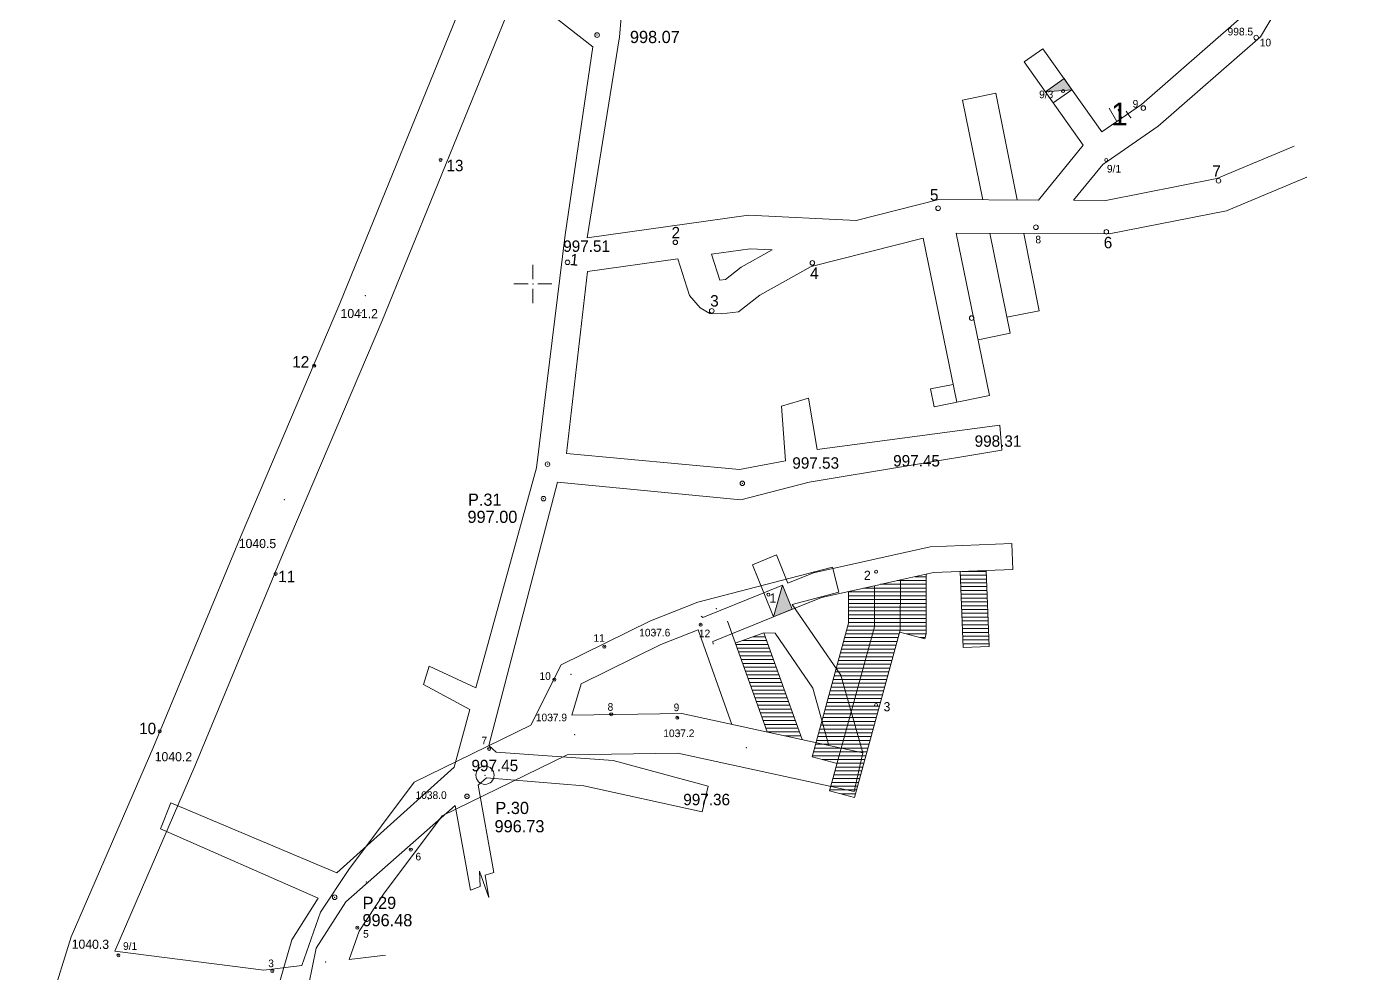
# Model space of a CAD drawing. Header units: millimetres. Extents: x 628903 to 629101, y 4089509 to 4089820.
# Drawn here: x 628916.8 to 629003.9, y 4089654.7 to 4089716.9 of the extents above; entities that cross this region are included whole.
import ezdxf

# ---------------------------------------------------------------- set-up
doc = ezdxf.new("R2010")
doc.units = ezdxf.units.MM
for name, color, linetype, lineweight, true_color in [('G_1040', 94, 'Continuous', 0, 0x007f00), ('G_1040_1', 173, 'Continuous', 0, 0x5252a5), ('G_1040_POL', 3, 'Continuous', 0, 0x00ff00), ('G_995', 7, 'Continuous', 0, 0xffffff), ('G_997', 134, 'Continuous', 0, 0x007f7f), ('P_DTY', 7, 'Continuous', 0, 0xffffff)]:
    doc.layers.add(name, color=color, linetype=linetype, lineweight=lineweight, true_color=true_color)
doc.styles.add('textstyle123', font='txt')
doc.styles.add('textstyle124', font='txt')
doc.styles.add('textstyle125', font='txt')
doc.styles.add('textstyle126', font='txt')
doc.styles.add('textstyle127', font='txt')
doc.styles.add('textstyle128', font='txt')
doc.styles.add('textstyle134', font='txt')
doc.styles.add('textstyle135', font='txt')
doc.styles.add('textstyle153', font='txt')
doc.styles.add('textstyle167', font='txt')
doc.styles.add('textstyle169', font='txt')
doc.styles.add('textstyle170', font='txt')
doc.styles.add('textstyle171', font='txt')
doc.styles.add('textstyle172', font='txt')
doc.styles.add('textstyle173', font='txt')
doc.styles.add('textstyle174', font='txt')
doc.styles.add('textstyle175', font='txt')
doc.styles.add('textstyle176', font='txt')
doc.styles.add('textstyle177', font='txt')
doc.styles.add('textstyle178', font='txt')
doc.styles.add('textstyle179', font='txt')
doc.styles.add('textstyle180', font='txt')
doc.styles.add('textstyle181', font='txt')
doc.styles.add('textstyle182', font='txt')
doc.styles.add('textstyle183', font='txt')
doc.styles.add('textstyle184', font='txt')
doc.styles.add('textstyle185', font='txt')
doc.styles.add('textstyle186', font='txt')
doc.styles.add('textstyle32', font='txt')
doc.styles.add('textstyle35', font='txt')
doc.styles.add('textstyle36', font='txt')
doc.styles.add('textstyle37', font='txt')
doc.styles.add('textstyle38', font='txt')
doc.styles.add('textstyle39', font='txt')
doc.styles.add('textstyle40', font='txt')
doc.styles.add('textstyle41', font='txt')
doc.styles.add('textstyle61', font='txt')
doc.styles.add('textstyle62', font='txt')
doc.styles.add('textstyle63', font='txt')
doc.styles.add('textstyle64', font='txt')
doc.styles.add('textstyle65', font='txt')
doc.styles.add('textstyle79', font='txt')
doc.styles.add('textstyle80', font='txt')
doc.styles.add('textstyle81', font='txt')
doc.styles.add('textstyle82', font='txt')
doc.styles.add('textstyle83', font='txt')
doc.styles.add('textstyle84', font='txt')
doc.styles.add('textstyle85', font='txt')
doc.styles.add('textstyle86', font='txt')
doc.styles.add('textstyle87', font='txt')
doc.styles.add('textstyle88', font='txt')
doc.styles.add('textstyle94', font='txt')

# ---------------------------------------------------------------- blocks, each defined once
blk = doc.blocks.new('240')
at = {"layer": 'P_DTY', "lineweight": 0}
for p, q in [((0, 1.25), (0, 0.3125)), ((-1.25, 0), (-0.3125, 0)), ((0.3125, 0), (1.25, 0)), ((0, -0.3125), (0, -1.25))]:
    blk.add_line(p, q, dxfattribs=at)
blk.add_point((0, 0), dxfattribs=at)

msp = doc.modelspace()

# ---------------------------------------------------------------- hatches: boundary and pattern name
at = {"layer": 'G_1040_1', "lineweight": 0}
msp.add_hatch(color=256, dxfattribs=at).paths.add_polyline_path([(628966.382, 4089680.219), (628967.021, 4089678.644), (628965.792, 4089678.144)])
at = {"layer": 'G_997', "lineweight": 0}
msp.add_hatch(color=256, dxfattribs=at).paths.add_polyline_path([(628983.626, 4089712.616), (628984.849, 4089713.484), (628985.368, 4089712.752)])

# ---------------------------------------------------------------- linework, layer by layer
at = {"layer": 'G_1040', "lineweight": 0}
for p, q in [((628937.327, 4089698.71), (628948.643, 4089726.538)), ((628940.087, 4089697.535), (628951.416, 4089725.394)), ((628930.843, 4089683.484), (628937.327, 4089698.71)), ((628933.609, 4089682.323), (628940.087, 4089697.535)), ((628925.052, 4089669.504), (628930.843, 4089683.484)), ((628927.814, 4089668.335), (628933.609, 4089682.323)), ((628960.818, 4089679.119), (628969.652, 4089681.408)), ((628969.652, 4089681.408), (628970.078, 4089679.762)), ((628967.014, 4089678.968), (628970.078, 4089679.762)), ((628960.818, 4089679.119), (628957.708, 4089677.891)), ((628967.014, 4089678.968), (628970.197, 4089674.319)), ((628957.708, 4089677.891), (628951.852, 4089674.996)), ((628962.76, 4089677.866), (628965.365, 4089670.592)), ((628960.838, 4089677.299), (628958.398, 4089676.335)), ((628960.838, 4089677.299), (628963.062, 4089671.091)), ((628963.278, 4089676.418), (628965.161, 4089677.093)), ((628965.161, 4089677.093), (628967.668, 4089670.092)), ((628965.161, 4089677.093), (628965.885, 4089677.078)), ((628965.885, 4089677.078), (628968.362, 4089673.459)), ((628958.398, 4089676.335), (628953.162, 4089673.748)), ((628951.852, 4089674.996), (628949.855, 4089671.04)), ((628970.197, 4089674.319), (628971.637, 4089669.231)), ((628953.162, 4089673.748), (628952.543, 4089671.701)), ((628968.362, 4089673.459), (628969.423, 4089669.711)), ((628959.767, 4089671.806), (628952.543, 4089671.701)), ((628971.637, 4089669.231), (628959.767, 4089671.806)), ((628942.214, 4089667.295), (628949.855, 4089671.04)), ((628919.702, 4089657.137), (628925.052, 4089669.504)), ((628944.05, 4089665.077), (628952.252, 4089669.097)), ((628959.507, 4089669.202), (628952.252, 4089669.097)), ((628971.086, 4089666.69), (628959.507, 4089669.202)), ((628971.637, 4089669.231), (628971.086, 4089666.69)), ((628922.563, 4089656.196), (628927.814, 4089668.335)), ((628937.913, 4089661.558), (628942.214, 4089667.295)), ((628940.203, 4089659.944), (628944.05, 4089665.077)), ((628936.057, 4089658.758), (628937.913, 4089661.558)), ((628938.586, 4089657.505), (628940.203, 4089659.944)), ((628934.844, 4089655.267), (628936.057, 4089658.758)), ((628937.942, 4089655.652), (628938.586, 4089657.505)), ((628916.771, 4089647.794), (628919.702, 4089657.137)), ((628922.563, 4089656.196), (628932.339, 4089654.956)), ((628937.942, 4089655.652), (628940.331, 4089655.949)), ((628932.339, 4089654.956), (628934.844, 4089655.267))]:
    msp.add_line(p, q, dxfattribs=at)
at = {"layer": 'G_1040', "color": 254, "lineweight": 0, "true_color": 0xdcdcdc}
for p, q in [((628964.461, 4089676.842), (628965.251, 4089676.842)), ((628963.305, 4089676.342), (628965.43, 4089676.342)), ((628963.395, 4089676.092), (628965.519, 4089676.092)), ((628963.484, 4089675.842), (628965.609, 4089675.842)), ((628963.763, 4089676.592), (628965.34, 4089676.592)), ((628963.574, 4089675.592), (628965.698, 4089675.592)), ((628963.664, 4089675.342), (628965.788, 4089675.342)), ((628963.753, 4089675.092), (628965.878, 4089675.092)), ((628963.843, 4089674.842), (628965.967, 4089674.842)), ((628963.932, 4089674.592), (628966.057, 4089674.592)), ((628964.022, 4089674.342), (628966.146, 4089674.342)), ((628964.111, 4089674.092), (628966.236, 4089674.092)), ((628964.201, 4089673.842), (628966.325, 4089673.842)), ((628964.29, 4089673.592), (628966.415, 4089673.592)), ((628964.38, 4089673.342), (628966.504, 4089673.342)), ((628964.469, 4089673.092), (628966.594, 4089673.092)), ((628964.559, 4089672.842), (628966.683, 4089672.842)), ((628964.649, 4089672.592), (628966.773, 4089672.592)), ((628964.738, 4089672.342), (628966.862, 4089672.342)), ((628964.828, 4089672.092), (628966.952, 4089672.092)), ((628964.917, 4089671.842), (628967.042, 4089671.842)), ((628965.007, 4089671.592), (628967.131, 4089671.592)), ((628965.096, 4089671.342), (628967.221, 4089671.342)), ((628965.186, 4089671.092), (628967.31, 4089671.092)), ((628965.275, 4089670.842), (628967.4, 4089670.842)), ((628965.365, 4089670.592), (628967.489, 4089670.592)), ((628966.516, 4089670.342), (628967.579, 4089670.342))]:
    msp.add_line(p, q, dxfattribs=at)
at = {"layer": 'G_1040', "lineweight": 0}
for p in [(628939.001, 4089699.234), (628938.707, 4089698.123), (628933.682, 4089685.847), (628932.226, 4089682.903), (628962.026, 4089678.682), (628958.053, 4089677.113), (628952.507, 4089674.372), (628951.273, 4089671.541), (628952.742, 4089670.404), (628959.637, 4089670.504), (628926.433, 4089668.92), (628963.993, 4089669.559), (628943.132, 4089666.186), (628939.058, 4089660.751), (628921.11, 4089656.613), (628936.404, 4089655.491)]:
    msp.add_point(p, dxfattribs=at)
at = {"layer": 'G_1040_1', "lineweight": 0}
for p, q in [((628976.069, 4089682.751), (628981.434, 4089682.959)), ((628981.499, 4089681.26), (628981.434, 4089682.959)), ((628965.974, 4089682.212), (628964.399, 4089681.572)), ((628966.727, 4089680.359), (628965.974, 4089682.212)), ((628976.069, 4089682.751), (628968.418, 4089681.046)), ((628965.152, 4089679.719), (628964.399, 4089681.572)), ((628968.418, 4089681.046), (628966.727, 4089680.359)), ((628976.289, 4089681.059), (628974.111, 4089680.573)), ((628976.289, 4089681.059), (628981.499, 4089681.26)), ((628978.042, 4089681.127), (628978.235, 4089676.13)), ((628979.741, 4089681.192), (628979.934, 4089676.196)), ((628966.382, 4089680.219), (628965.152, 4089679.719)), ((628972.411, 4089680.194), (628968.926, 4089679.417)), ((628972.411, 4089680.194), (628972.406, 4089677.494)), ((628972.411, 4089680.194), (628974.111, 4089680.573)), ((628974.111, 4089680.573), (628974.106, 4089677.265)), ((628975.812, 4089680.952), (628975.805, 4089677.036)), ((628965.152, 4089679.719), (628961.158, 4089678.097)), ((628965.152, 4089679.719), (628965.792, 4089678.144)), ((628968.926, 4089679.417), (628965.792, 4089678.144)), ((628970.71, 4089679.815), (628970.706, 4089677.723)), ((628961.158, 4089678.097), (628961.045, 4089678.186)), ((628965.792, 4089678.144), (628961.798, 4089676.522)), ((628970.706, 4089677.723), (628968.319, 4089668.969)), ((628972.406, 4089677.494), (628969.471, 4089666.732)), ((628974.106, 4089677.265), (628971.111, 4089666.284)), ((628975.714, 4089676.702), (628974.074, 4089677.149)), ((628975.805, 4089677.036), (628975.714, 4089676.702)), ((628961.798, 4089676.522), (628961.817, 4089676.351)), ((628978.235, 4089676.13), (628979.934, 4089676.196)), ((628969.959, 4089668.522), (628968.319, 4089668.969)), ((628969.471, 4089666.732), (628971.111, 4089666.284))]:
    msp.add_line(p, q, dxfattribs=at)
at = {"layer": 'G_1040_1', "color": 254, "lineweight": 0, "true_color": 0xdcdcdc}
for p, q in [((628978.139, 4089681.13), (628979.743, 4089681.13)), ((628972.816, 4089680.284), (628975.811, 4089680.284)), ((628973.937, 4089680.534), (628975.811, 4089680.534)), ((628975.058, 4089680.784), (628975.812, 4089680.784)), ((628978.052, 4089680.88), (628979.753, 4089680.88)), ((628978.061, 4089680.63), (628979.763, 4089680.63)), ((628978.071, 4089680.38), (628979.772, 4089680.38)), ((628970.71, 4089679.784), (628975.81, 4089679.784)), ((628970.71, 4089679.534), (628975.81, 4089679.534)), ((628971.694, 4089680.034), (628975.81, 4089680.034)), ((628978.081, 4089680.13), (628979.782, 4089680.13)), ((628978.09, 4089679.88), (628979.792, 4089679.88)), ((628978.1, 4089679.63), (628979.801, 4089679.63)), ((628978.11, 4089679.38), (628979.811, 4089679.38)), ((628970.708, 4089678.784), (628975.808, 4089678.784)), ((628970.708, 4089678.534), (628975.808, 4089678.534)), ((628970.709, 4089679.284), (628975.809, 4089679.284)), ((628970.709, 4089679.034), (628975.809, 4089679.034)), ((628978.119, 4089679.13), (628979.821, 4089679.13)), ((628978.129, 4089678.88), (628979.83, 4089678.88)), ((628978.139, 4089678.63), (628979.84, 4089678.63)), ((628970.707, 4089678.284), (628975.807, 4089678.284)), ((628970.707, 4089678.034), (628975.807, 4089678.034)), ((628970.707, 4089677.784), (628975.807, 4089677.784)), ((628978.148, 4089678.38), (628979.85, 4089678.38)), ((628978.158, 4089678.13), (628979.859, 4089678.13)), ((628978.168, 4089677.88), (628979.869, 4089677.88)), ((628978.177, 4089677.63), (628979.879, 4089677.63)), ((628970.45, 4089676.784), (628973.975, 4089676.784)), ((628970.519, 4089677.034), (628974.043, 4089677.034)), ((628970.587, 4089677.284), (628975.806, 4089677.284)), ((628970.655, 4089677.534), (628975.806, 4089677.534)), ((628974.494, 4089677.034), (628975.805, 4089677.034)), ((628975.411, 4089676.784), (628975.737, 4089676.784)), ((628978.187, 4089677.38), (628979.888, 4089677.38)), ((628978.197, 4089677.13), (628979.898, 4089677.13)), ((628978.206, 4089676.88), (628979.908, 4089676.88)), ((628970.246, 4089676.034), (628973.77, 4089676.034)), ((628970.314, 4089676.284), (628973.838, 4089676.284)), ((628970.382, 4089676.534), (628973.906, 4089676.534)), ((628978.216, 4089676.63), (628979.917, 4089676.63)), ((628978.226, 4089676.38), (628979.927, 4089676.38)), ((628969.973, 4089675.034), (628973.497, 4089675.034)), ((628970.041, 4089675.284), (628973.565, 4089675.284)), ((628970.109, 4089675.534), (628973.634, 4089675.534)), ((628970.178, 4089675.784), (628973.702, 4089675.784)), ((628969.769, 4089674.284), (628973.293, 4089674.284)), ((628969.837, 4089674.534), (628973.361, 4089674.534)), ((628969.905, 4089674.784), (628973.429, 4089674.784)), ((628969.496, 4089673.284), (628973.02, 4089673.284)), ((628969.564, 4089673.534), (628973.088, 4089673.534)), ((628969.632, 4089673.784), (628973.156, 4089673.784)), ((628969.7, 4089674.034), (628973.225, 4089674.034)), ((628969.291, 4089672.534), (628972.815, 4089672.534)), ((628969.359, 4089672.784), (628972.884, 4089672.784)), ((628969.428, 4089673.034), (628972.952, 4089673.034)), ((628969.019, 4089671.534), (628972.543, 4089671.534)), ((628969.087, 4089671.784), (628972.611, 4089671.784)), ((628969.155, 4089672.034), (628972.679, 4089672.034)), ((628969.223, 4089672.284), (628972.747, 4089672.284)), ((628968.814, 4089670.784), (628972.338, 4089670.784)), ((628968.882, 4089671.034), (628972.406, 4089671.034)), ((628968.95, 4089671.284), (628972.475, 4089671.284)), ((628968.541, 4089669.784), (628972.065, 4089669.784)), ((628968.609, 4089670.034), (628972.134, 4089670.034)), ((628968.678, 4089670.284), (628972.202, 4089670.284)), ((628968.746, 4089670.534), (628972.27, 4089670.534)), ((628968.337, 4089669.034), (628971.861, 4089669.034)), ((628968.405, 4089669.284), (628971.929, 4089669.284)), ((628968.473, 4089669.534), (628971.997, 4089669.534)), ((628968.996, 4089668.784), (628971.793, 4089668.784)), ((628969.826, 4089668.034), (628971.588, 4089668.034)), ((628969.894, 4089668.284), (628971.656, 4089668.284)), ((628969.913, 4089668.534), (628971.725, 4089668.534)), ((628969.622, 4089667.284), (628971.384, 4089667.284)), ((628969.69, 4089667.534), (628971.452, 4089667.534)), ((628969.758, 4089667.784), (628971.52, 4089667.784)), ((628969.485, 4089666.784), (628971.247, 4089666.784)), ((628969.553, 4089667.034), (628971.315, 4089667.034)), ((628970.194, 4089666.534), (628971.179, 4089666.534))]:
    msp.add_line(p, q, dxfattribs=at)
at = {"layer": 'G_1040_1', "lineweight": 0}
msp.add_lwpolyline([(628966.382, 4089680.219), (628967.021, 4089678.644), (628965.792, 4089678.144), (628966.382, 4089680.219)], close=True, dxfattribs=at)
for centre in [(628972.517, 4089681.11), (628965.455, 4089679.609), (628972.517, 4089672.36)]:
    msp.add_circle(centre, 0.1, dxfattribs=at)
at = {"layer": 'G_1040_POL', "lineweight": 0}
for p, q in [((628933.044, 4089681.039), (628933.014, 4089680.968)), ((628933.114, 4089681.068), (628933.044, 4089681.039)), ((628933.185, 4089681.039), (628933.114, 4089681.068)), ((628933.214, 4089680.968), (628933.185, 4089681.039)), ((628933.014, 4089680.968), (628933.044, 4089680.898)), ((628933.044, 4089680.898), (628933.114, 4089680.868)), ((628933.114, 4089680.868), (628933.185, 4089680.898)), ((628933.185, 4089680.898), (628933.214, 4089680.968)), ((628925.433, 4089670.706), (628925.403, 4089670.635)), ((628925.403, 4089670.635), (628925.433, 4089670.564)), ((628925.503, 4089670.735), (628925.433, 4089670.706)), ((628925.574, 4089670.706), (628925.503, 4089670.735)), ((628925.603, 4089670.635), (628925.574, 4089670.706)), ((628925.574, 4089670.564), (628925.603, 4089670.635)), ((628925.433, 4089670.564), (628925.503, 4089670.535)), ((628925.503, 4089670.535), (628925.574, 4089670.564))]:
    msp.add_line(p, q, dxfattribs=at)
for centre in [(628943.936, 4089708.145), (628935.644, 4089694.63), (628961.006, 4089677.628), (628954.682, 4089676.194), (628951.405, 4089674.026), (628955.133, 4089671.749), (628959.468, 4089671.522), (628947.124, 4089669.475), (628941.986, 4089662.867), (628938.48, 4089657.739), (628922.799, 4089655.93), (628932.895, 4089654.899)]:
    msp.add_circle(centre, 0.1, dxfattribs=at)
for p in [(628943.936, 4089708.145), (628935.644, 4089694.63), (628933.114, 4089680.968), (628961.006, 4089677.628), (628954.682, 4089676.194), (628951.405, 4089674.026), (628955.133, 4089671.749), (628959.468, 4089671.522), (628925.503, 4089670.635), (628947.124, 4089669.475), (628941.986, 4089662.867), (628938.48, 4089657.739), (628922.789, 4089655.943), (628932.895, 4089654.899)]:
    msp.add_point(p, dxfattribs=at)
at = {"layer": 'G_995', "lineweight": 0}
for p, q in [((628955.69, 4089716.236), (628957.999, 4089743.918)), ((628953.925, 4089715.577), (628948.293, 4089719.986)), ((628955.69, 4089716.236), (628953.559, 4089703.04)), ((628952.122, 4089703.235), (628953.925, 4089715.577)), ((628950.235, 4089687.937), (628952.122, 4089703.235)), ((628952.207, 4089688.869), (628953.585, 4089700.822)), ((628968.088, 4089692.506), (628966.307, 4089691.986)), ((628968.646, 4089689.124), (628968.088, 4089692.506)), ((628966.307, 4089691.986), (628966.58, 4089688.39)), ((628980.63, 4089690.725), (628968.646, 4089689.124)), ((628980.779, 4089689.092), (628980.63, 4089690.725)), ((628968.129, 4089686.983), (628980.779, 4089689.092)), ((628963.561, 4089687.83), (628952.207, 4089688.869)), ((628966.58, 4089688.39), (628963.561, 4089687.83)), ((628946.261, 4089673.485), (628950.235, 4089687.937)), ((628947.107, 4089669.702), (628951.613, 4089686.983)), ((628951.613, 4089686.983), (628963.636, 4089685.827)), ((628963.636, 4089685.827), (628968.129, 4089686.983)), ((628942.819, 4089673.708), (628943.186, 4089674.919)), ((628943.186, 4089674.919), (628946.261, 4089673.485)), ((628945.869, 4089672.056), (628942.819, 4089673.708)), ((628944.828, 4089668.271), (628945.869, 4089672.056)), ((628947.59, 4089669.262), (628947.107, 4089669.702)), ((628955.272, 4089668.715), (628947.59, 4089669.262)), ((628937.142, 4089661.337), (628944.828, 4089668.271)), ((628961.49, 4089667.03), (628955.272, 4089668.715)), ((628946.4, 4089667.098), (628946.948, 4089667.582)), ((628947.444, 4089661.374), (628946.4, 4089667.098)), ((628946.948, 4089667.582), (628953.346, 4089667.059)), ((628953.346, 4089667.059), (628961.101, 4089665.356)), ((628961.101, 4089665.356), (628961.49, 4089667.03)), ((628925.565, 4089664.231), (628926.233, 4089665.938)), ((628926.233, 4089665.938), (628937.142, 4089661.337)), ((628937.732, 4089659.441), (628944.893, 4089665.766)), ((628944.893, 4089665.766), (628945.903, 4089660.2)), ((628935.91, 4089659.682), (628925.565, 4089664.231)), ((628946.527, 4089660.456), (628946.49, 4089661.448)), ((628946.49, 4089661.448), (628947.114, 4089659.722)), ((628946.857, 4089661.191), (628947.444, 4089661.374)), ((628947.114, 4089659.722), (628946.857, 4089661.191)), ((628945.903, 4089660.2), (628946.527, 4089660.456)), ((628934.168, 4089656.945), (628935.91, 4089659.682)), ((628937.732, 4089659.441), (628935.766, 4089656.408)), ((628932.993, 4089652.833), (628934.168, 4089656.945)), ((628935.766, 4089656.408), (628935.035, 4089652.755))]:
    msp.add_line(p, q, dxfattribs=at)
for centre, radius in [((628954.208, 4089716.34), 0.15), ((628950.958, 4089688.175), 0.15), ((628963.738, 4089686.916), 0.15), ((628950.691, 4089685.908), 0.15), ((628946.853, 4089667.752), 0.6), ((628945.673, 4089666.365), 0.15), ((628936.99, 4089659.74), 0.15)]:
    msp.add_circle(centre, radius, dxfattribs=at)
for p in [(628954.208, 4089716.34), (628950.958, 4089688.175), (628963.738, 4089686.916), (628950.691, 4089685.908), (628946.853, 4089667.752), (628945.673, 4089666.365), (628936.99, 4089659.74)]:
    msp.add_point(p, dxfattribs=at)
at = {"layer": 'G_997', "lineweight": 0}
for p, q in [((628997.752, 4089716.23), (629003.907, 4089726.711)), ((628989.923, 4089711.776), (628996.348, 4089717.393)), ((628991.029, 4089710.352), (628997.752, 4089716.23)), ((628983.456, 4089715.449), (628982.233, 4089714.581)), ((628987.326, 4089709.99), (628983.456, 4089715.449)), ((628986.103, 4089709.122), (628982.233, 4089714.581)), ((628983.626, 4089712.616), (628984.849, 4089713.484)), ((628980.381, 4089712.527), (628978.19, 4089712.079)), ((628980.381, 4089712.527), (628981.779, 4089705.52)), ((628985.368, 4089712.752), (628984.144, 4089711.885)), ((628978.19, 4089712.079), (628979.528, 4089705.532)), ((628987.326, 4089709.99), (628989.923, 4089711.776)), ((628987.386, 4089707.847), (628991.029, 4089710.352)), ((628983.167, 4089705.512), (628986.103, 4089709.122)), ((628994.869, 4089706.924), (628999.941, 4089709.039)), ((628985.477, 4089705.5), (628987.386, 4089707.847)), ((628987.599, 4089705.488), (628994.869, 4089706.924)), ((628995.512, 4089704.809), (629000.788, 4089707.008)), ((628971.212, 4089704.169), (628976.641, 4089705.548)), ((628976.641, 4089705.548), (628983.167, 4089705.512)), ((628985.477, 4089705.5), (628987.599, 4089705.488)), ((628987.809, 4089703.287), (628995.512, 4089704.809)), ((628964.145, 4089704.51), (628953.559, 4089703.04)), ((628964.145, 4089704.51), (628971.212, 4089704.169)), ((628968.256, 4089701.148), (628975.603, 4089703.014)), ((628975.603, 4089703.014), (628977.806, 4089692.237)), ((628977.781, 4089703.341), (628987.809, 4089703.287)), ((628977.781, 4089703.341), (628979.961, 4089692.678)), ((628979.978, 4089703.33), (628981.32, 4089696.764)), ((628982.218, 4089703.317), (628983.229, 4089698.247)), ((628964.245, 4089702.303), (628961.724, 4089701.953)), ((628962.258, 4089700.247), (628961.724, 4089701.953)), ((628965.692, 4089702.233), (628963.667, 4089701.097)), ((628964.245, 4089702.303), (628965.692, 4089702.233)), ((628959.515, 4089701.646), (628953.585, 4089700.822)), ((628960.268, 4089699.241), (628959.515, 4089701.646)), ((628963.667, 4089701.097), (628962.635, 4089700.293)), ((628968.256, 4089701.148), (628964.888, 4089699.26)), ((628962.258, 4089700.247), (628962.635, 4089700.293)), ((628960.966, 4089698.445), (628960.268, 4089699.241)), ((628964.888, 4089699.26), (628963.684, 4089698.322)), ((628961.604, 4089698.054), (628960.966, 4089698.445)), ((628961.604, 4089698.054), (628962.384, 4089698.046)), ((628962.384, 4089698.046), (628963.495, 4089698.182)), ((628963.684, 4089698.322), (628963.495, 4089698.182)), ((628981.104, 4089697.823), (628983.229, 4089698.247)), ((628979.214, 4089696.334), (628981.32, 4089696.764)), ((628976.096, 4089693.112), (628977.566, 4089693.413)), ((628976.096, 4089693.112), (628976.336, 4089691.937)), ((628976.336, 4089691.937), (628979.961, 4089692.678))]:
    msp.add_line(p, q, dxfattribs=at)
at = {"layer": 'G_997', "color": 32, "lineweight": 0, "true_color": 0xa55200}
for p, q in [((628988.326, 4089710.678), (628987.803, 4089711.535)), ((628988.637, 4089710.892), (628988.412, 4089711.436)), ((628988.637, 4089710.892), (628988.412, 4089711.436)), ((628989.045, 4089711.173), (628988.932, 4089711.35)), ((628989.224, 4089710.913), (628989.045, 4089711.173))]:
    msp.add_line(p, q, dxfattribs=at)
at = {"layer": 'G_997', "lineweight": 0}
msp.add_lwpolyline([(628983.626, 4089712.616), (628984.849, 4089713.484), (628985.368, 4089712.752), (628983.626, 4089712.616)], close=True, dxfattribs=at)
for centre, radius in [((628997.455, 4089716.175), 0.15), ((628984.788, 4089712.667), 0.1), ((628990.051, 4089711.55), 0.15), ((628987.619, 4089708.139), 0.1), ((628994.989, 4089706.776), 0.15), ((628976.585, 4089704.974), 0.15), ((628983.005, 4089703.725), 0.15), ((628959.344, 4089702.733), 0.15), ((628987.627, 4089703.422), 0.15), ((628952.265, 4089701.421), 0.15), ((628968.332, 4089701.385), 0.15), ((628961.734, 4089698.238), 0.15), ((628978.79, 4089697.763), 0.15)]:
    msp.add_circle(centre, radius, dxfattribs=at)
at = {"layer": 'G_997', "color": 32, "lineweight": 0, "true_color": 0xa55200}
for p in [(628988.412, 4089711.436), (628988.637, 4089710.892), (628989.045, 4089711.173), (628989.224, 4089710.913)]:
    msp.add_point(p, dxfattribs=at)

# ---------------------------------------------------------------- block references
at = {"layer": 'P_DTY', "lineweight": 0}
msp.add_blockref('240', (628950, 4089700), dxfattribs=at)

# ---------------------------------------------------------------- texts
at = {"layer": 'G_1040', "lineweight": 0}
for s, style, p in [('1041.2', 'textstyle125', (628937.373, 4089697.768)), ('1040.5', 'textstyle126', (628930.695, 4089682.672)), ('1040.2', 'textstyle127', (628925.178, 4089668.675)), ('1040.3', 'textstyle128', (628919.731, 4089656.363))]:
    msp.add_text(s, height=0.5999, rotation=359.65634, dxfattribs=dict(at, style=style)).set_placement(p)
for s, style, p in [('1037.6', 'textstyle176', (628956.97, 4089676.863)), ('1037.9', 'textstyle177', (628950.19, 4089671.291)), ('1037.2', 'textstyle178', (628958.554, 4089670.254)), ('1038.0', 'textstyle174', (628942.295, 4089666.195))]:
    msp.add_text(s, height=0.5, dxfattribs=dict(at, style=style)).set_placement(p)
at = {"layer": 'G_1040_1', "lineweight": 0}
for s, style, p in [('2', 'textstyle185', (628971.72, 4089680.576)), ('1', 'textstyle184', (628965.527, 4089679.086)), ('3', 'textstyle186', (628973.007, 4089671.949))]:
    msp.add_text(s, height=0.6, dxfattribs=dict(at, style=style)).set_placement(p)
at = {"layer": 'G_1040_POL', "lineweight": 0}
for s, style, p in [('13', 'textstyle135', (628944.323, 4089707.406)), ('12', 'textstyle134', (628934.204, 4089694.52)), ('11', 'textstyle124', (628933.286, 4089680.428)), ('10', 'textstyle123', (628924.156, 4089670.451))]:
    msp.add_text(s, height=0.7499, rotation=359.65634, dxfattribs=dict(at, style=style)).set_placement(p)
for s, style, p in [('11', 'textstyle182', (628953.97, 4089676.51)), ('12', 'textstyle183', (628960.89, 4089676.812)), ('10', 'textstyle181', (628950.428, 4089674.013)), ('8', 'textstyle179', (628954.898, 4089671.982)), ('9', 'textstyle180', (628959.233, 4089671.957)), ('7', 'textstyle171', (628946.616, 4089669.774)), ('6', 'textstyle170', (628942.29, 4089662.157)), ('5', 'textstyle169', (628938.853, 4089657.088)), ('9/1', 'textstyle153', (628923.102, 4089656.286)), ('3', 'textstyle167', (628932.629, 4089655.151))]:
    msp.add_text(s, height=0.5, dxfattribs=dict(at, style=style)).set_placement(p)
at = {"layer": 'G_995', "lineweight": 13}
for s, height, style, p in [('998.07', 0.8, 'textstyle38', (628956.364, 4089715.818)), ('997.51', 0.75, 'textstyle37', (628951.986, 4089702.11)), ('998.31', 0.75, 'textstyle65', (628978.983, 4089689.314)), ('997.53', 0.75, 'textstyle63', (628967.021, 4089687.874)), ('997.45', 0.75, 'textstyle64', (628973.638, 4089688.019)), ('P.31', 0.8, 'textstyle41', (628945.738, 4089685.441)), ('997.00', 0.8, 'textstyle40', (628945.705, 4089684.314)), ('997.45', 0.75, 'textstyle61', (628945.965, 4089668.012)), ('997.36', 0.75, 'textstyle62', (628959.865, 4089665.78)), ('P.30', 0.8, 'textstyle39', (628947.539, 4089665.204)), ('996.73', 0.8, 'textstyle32', (628947.481, 4089664.002)), ('P.29', 0.8, 'textstyle36', (628938.824, 4089658.971)), ('996.48', 0.8, 'textstyle35', (628938.813, 4089657.835))]:
    msp.add_text(s, height=height, dxfattribs=dict(at, style=style)).set_placement(p)
at = {"layer": 'G_997', "lineweight": 0}
for s, height, style, p in [('998.5', 0.5, 'textstyle94', (628995.585, 4089716.319)), ('10', 0.5, 'textstyle88', (628997.694, 4089715.6)), ('9/3', 0.5, 'textstyle173', (628983.215, 4089712.197)), ('9', 0.5, 'textstyle87', (628989.353, 4089711.581)), ('9/1', 0.5, 'textstyle172', (628987.663, 4089707.317)), ('7', 0.75, 'textstyle85', (628994.581, 4089707.042)), ('5', 0.75, 'textstyle83', (628976.052, 4089705.476)), ('2', 0.75, 'textstyle80', (628959.093, 4089702.997)), ('8', 0.5, 'textstyle86', (628982.971, 4089702.666)), ('6', 0.75, 'textstyle84', (628987.457, 4089702.346)), ('4', 0.75, 'textstyle82', (628968.19, 4089700.336)), ('3', 0.75, 'textstyle81', (628961.631, 4089698.518))]:
    msp.add_text(s, height=height, dxfattribs=dict(at, style=style)).set_placement(p)
at = {"layer": 'G_997', "color": 32, "lineweight": 0, "true_color": 0xa55200, "style": 'textstyle175'}
msp.add_text('1', height=1.5, dxfattribs=at).set_placement((628987.931, 4089710.414))
at = {"layer": 'G_997', "lineweight": 0, "style": 'textstyle79'}
msp.add_text('1', height=0.75, rotation=353.99701, dxfattribs=at).set_placement((628952.399, 4089701.248))

doc.saveas('drawing.dxf')
